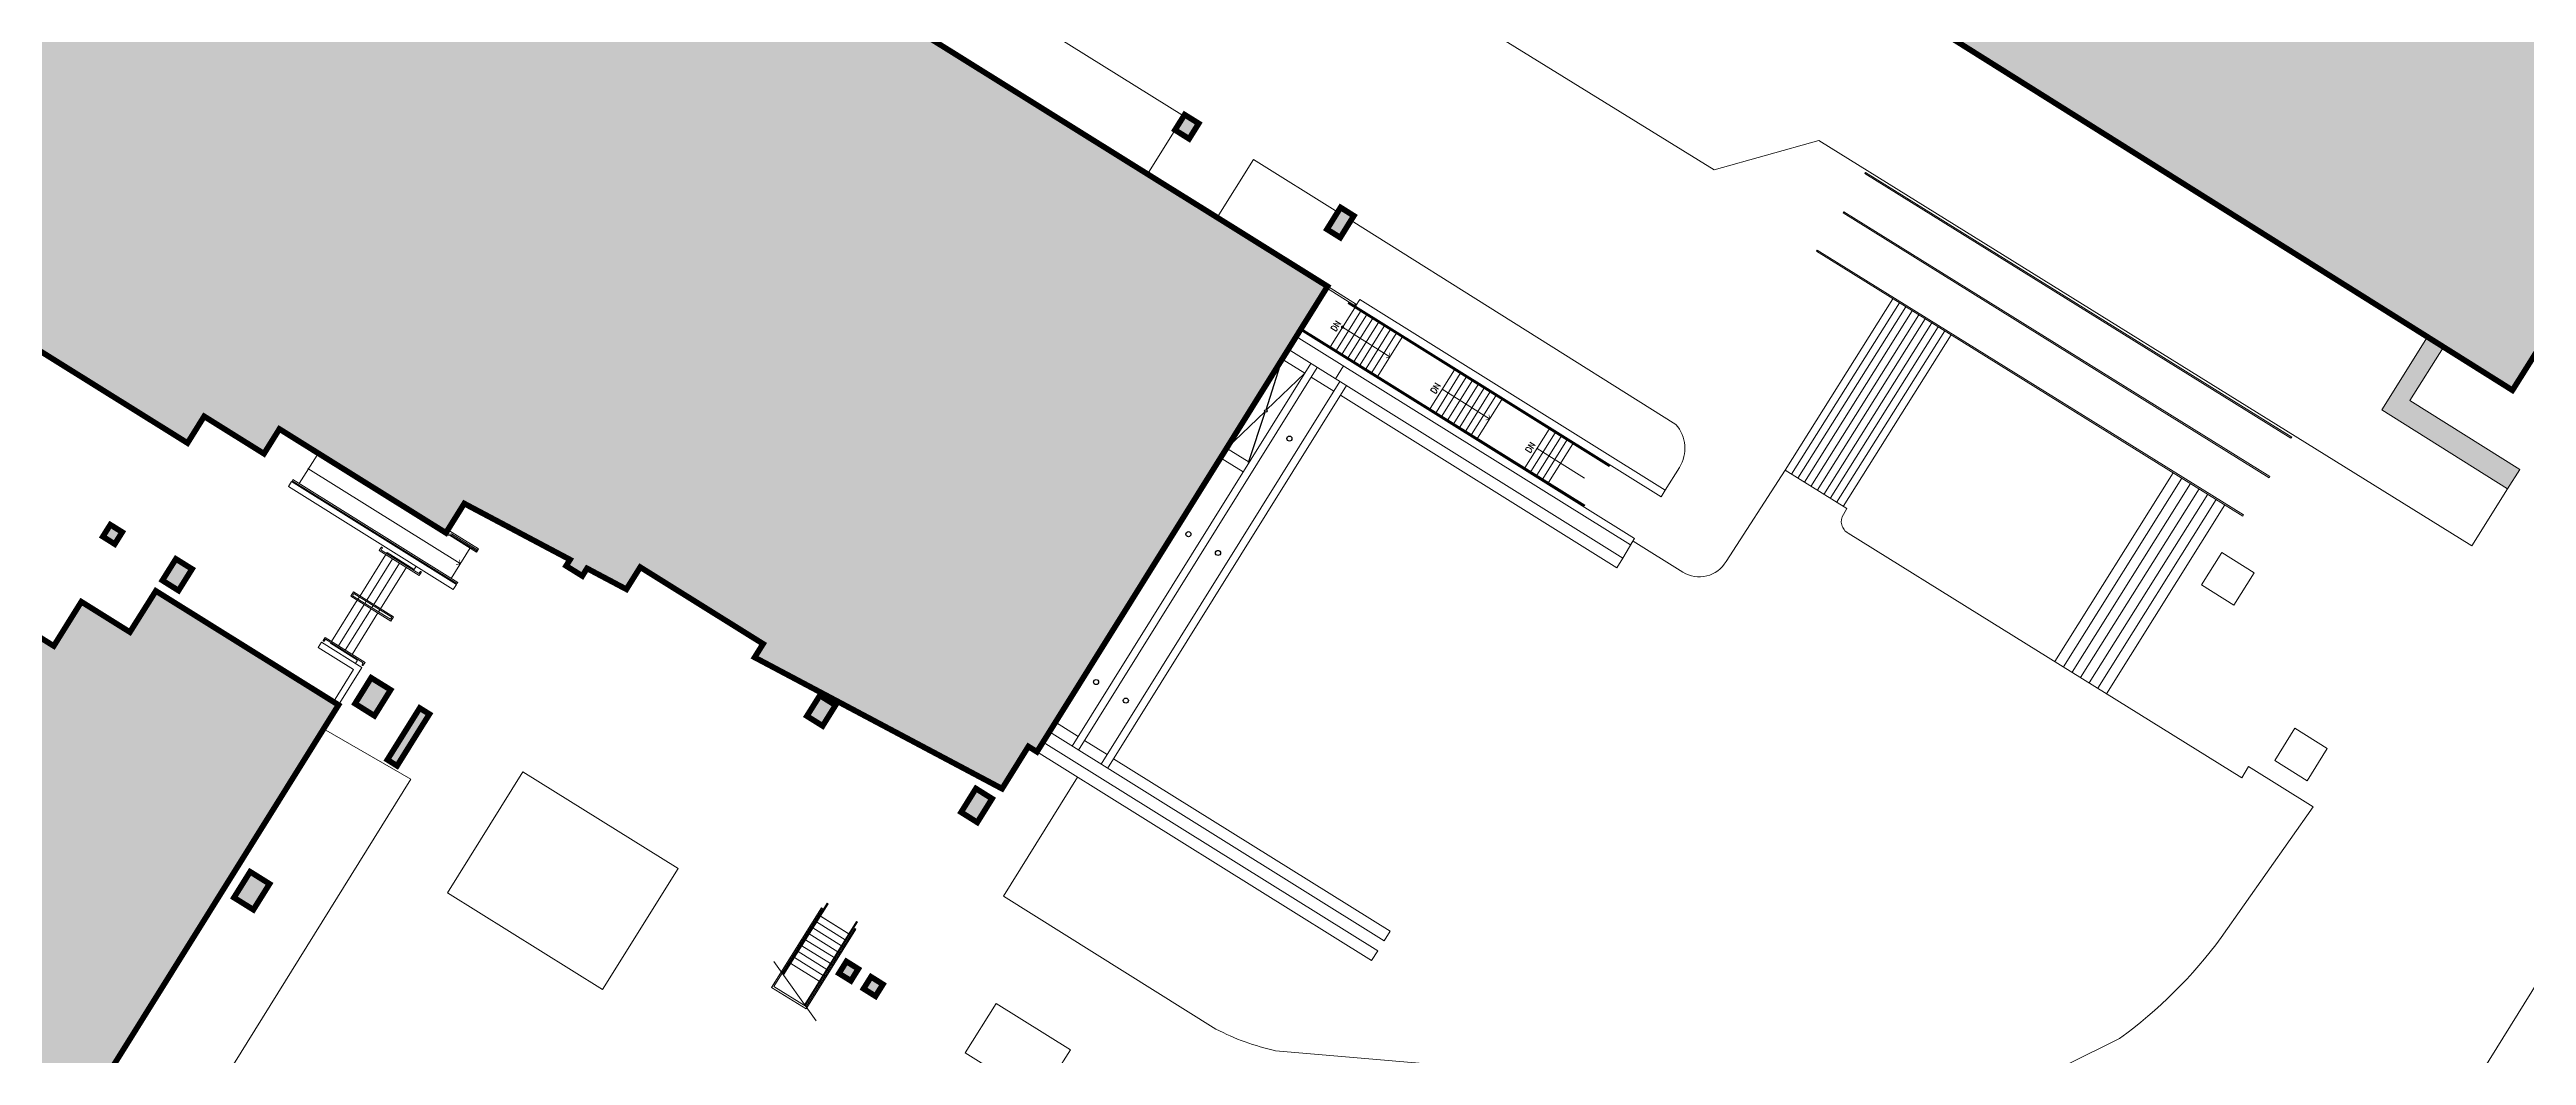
# Model space of a CAD drawing. Header units: feet. Extents: x 6763715 to 6770513, y 1886699 to 1891873.
# Drawn here: x 6765793.5 to 6766118.5, y 1889742.7 to 1889874.7 of the extents above; entities that cross this region are included whole.
import ezdxf

# ---------------------------------------------------------------- set-up
doc = ezdxf.new("R2010")
doc.units = ezdxf.units.FT
doc.header["$LTSCALE"] = 48
doc.header["$MEASUREMENT"] = 0
doc.linetypes.add('PHANTOM2', pattern=[1.25, 0.625, -0.125, 0.125, -0.125, 0.125, -0.125])
doc.layers.get('0').update_dxf_attribs({"lineweight": 0})
for name, color, linetype, lineweight in [('A-FLOR-HRAL', 4, 'Continuous', 0), ('A-FLOR-STRS', 4, 'Continuous', 0), ('C-BLDG-HTCH', 253, 'Continuous', 0), ('C-BLDG-IDEN', 7, 'Continuous', 50), ('C-PROP', 7, 'PHANTOM2', 0), ('L-SITE-WALK', 6, 'Continuous', 0), ('L-SITE-WALL', 32, 'Continuous', 0)]:
    doc.layers.add(name, color=color, linetype=linetype, lineweight=lineweight)
doc.layers.add('AWAJA', color=7, linetype='Continuous')
doc.layers.add('C-BLDG', color=7, linetype='Continuous')
doc.styles.add('Campus_Base_Map_NEW$0$STANDARD', font='arial.ttf', dxfattribs={"height": 3.8})
doc.styles.add('RomanS', font='romans.shx')

# ---------------------------------------------------------------- blocks, each defined once
blk = doc.blocks.new('ARROW3')
at = {"const_width": 1}
for points in [[(1, -0.3), (-3.6, 4.9)], [(1, 0.3), (-3.6, -4.9)]]:
    blk.add_lwpolyline(points, dxfattribs=at)

msp = doc.modelspace()

# ---------------------------------------------------------------- hatches: boundary and pattern name
at = {"layer": 'C-BLDG-HTCH'}
h = msp.add_hatch(color=256, dxfattribs=at)
h.dxf.hatch_style = 1
h.paths.add_polyline_path([(6765790.6, 1889714.27), (6765788.49, 1889710.88), (6765785.94, 1889712.47), (6765788.06, 1889715.86)])
h.paths.add_polyline_path([(6765806.48, 1889739.72), (6765804.37, 1889736.33), (6765801.82, 1889737.92), (6765803.94, 1889741.31)], flags=17)
h.paths.add_polyline_path([(6765917.16, 1889776.35), (6765915.22, 1889773.24), (6765913.1, 1889774.57), (6765915.04, 1889777.68)])
h.paths.add_polyline_path([(6765822.37, 1889765.17), (6765820.25, 1889761.78), (6765817.7, 1889763.37), (6765819.82, 1889766.76)], flags=17)
h.paths.add_polyline_path([(6765838.25, 1889790.63), (6765836.13, 1889787.23), (6765833.59, 1889788.82), (6765835.7, 1889792.21)], flags=17)
h.paths.add_polyline_path([(6765896.62, 1889788.61), (6765894.56, 1889789.89), (6765892.87, 1889787.19), (6765894.93, 1889785.9)], flags=17)
h.paths.add_polyline_path([(6765764.94, 1889730.29), (6765762.82, 1889726.89), (6765760.49, 1889728.35), (6765762.61, 1889731.74)])
edge = h.paths.add_edge_path()
edge.add_arc((6765708.37, 1889763.36), 1.5, 0, 360)
edge = h.paths.add_edge_path(flags=17)
edge.add_arc((6765724.19, 1889788.72), 1.67, 0, 360)
h.paths.add_polyline_path([(6765812.2, 1889806.49), (6765810.43, 1889803.66), (6765808.31, 1889804.99), (6765810.08, 1889807.81)], flags=17)
h.paths.add_polyline_path([(6765801.48, 1889812.3), (6765803.04, 1889811.33), (6765802.06, 1889809.76), (6765800.5, 1889810.74)], flags=17)
h.paths.add_polyline_path([(6765774.33, 1889829.24), (6765773.35, 1889827.68), (6765774.92, 1889826.7), (6765775.89, 1889828.27)], flags=17)
edge = h.paths.add_edge_path(flags=17)
edge.add_arc((6765740.08, 1889814.17), 1.5, 0, 360)
edge = h.paths.add_edge_path(flags=17)
edge.add_arc((6765755.96, 1889839.62), 1.5, 0, 360)
h.paths.add_polyline_path([(6765962.84, 1889849.98), (6765964.62, 1889852.84), (6765962.88, 1889853.93), (6765961.1, 1889851.07)])
h.paths.add_polyline_path([(6765942.42, 1889866.11), (6765941.16, 1889864.1), (6765943.01, 1889862.94), (6765944.27, 1889864.96)], flags=17)
h.paths.add_polyline_path([(6765901.18, 1889892.41), (6765899.41, 1889889.58), (6765897.29, 1889890.91), (6765899.06, 1889893.74)], flags=17)
h.paths.add_polyline_path([(6765784.59, 1889936.09), (6765785.58, 1889935.47), (6765782.4, 1889930.38), (6765781.41, 1889931)], flags=17)
edge = h.paths.add_edge_path()
edge.add_arc((6765819.49, 1889941.42), 1.5, 0, 360)
edge = h.paths.add_edge_path(flags=17)
edge.add_arc((6765851.25, 1889992.33), 1.5, 0, 360)
edge = h.paths.add_edge_path(flags=17)
edge.add_arc((6765867.13, 1890017.78), 1.5, 0, 360)
edge = h.paths.add_edge_path()
edge.add_line((6765759.07, 1889840.82), (6765715.3, 1889770.69))
edge.add_line((6765715.3, 1889770.69), (6765726.26, 1889763.85))
edge.add_line((6765726.26, 1889763.85), (6765723.05, 1889758.7))
edge.add_line((6765723.05, 1889758.7), (6765724.57, 1889758.94))
edge.add_line((6765724.57, 1889758.94), (6765729.46, 1889766.77))
edge.add_line((6765729.46, 1889766.77), (6765736.75, 1889762.22))
edge.add_line((6765736.75, 1889762.22), (6765735.49, 1889760.21))
edge.add_line((6765735.49, 1889760.21), (6765733.93, 1889761.18))
edge.add_line((6765733.93, 1889761.18), (6765733.32, 1889760.21))
edge.add_arc((6765778.01, 1889779.89), 48.83, 203.7617, 234.6487)
edge.add_line((6765749.76, 1889740.06), (6765750.91, 1889741.9))
edge.add_line((6765750.91, 1889741.9), (6765749.9, 1889742.64))
edge.add_line((6765749.9, 1889742.64), (6765750.78, 1889743.84))
edge.add_line((6765750.78, 1889743.84), (6765759, 1889738.71))
edge.add_line((6765759, 1889738.71), (6765765.35, 1889748.89))
edge.add_line((6765765.35, 1889748.89), (6765795.04, 1889730.36))
edge.add_line((6765795.04, 1889730.36), (6765831.42, 1889788.65))
edge.add_line((6765831.42, 1889788.65), (6765807.45, 1889803.61))
edge.add_line((6765807.45, 1889803.61), (6765804.05, 1889798.21))
edge.add_line((6765804.05, 1889798.21), (6765797.68, 1889802.19))
edge.add_line((6765797.68, 1889802.19), (6765794.06, 1889796.39))
edge.add_line((6765794.06, 1889796.39), (6765764.19, 1889815.03))
edge.add_line((6765764.19, 1889815.03), (6765771.6, 1889826.91))
edge.add_line((6765771.6, 1889826.91), (6765766.51, 1889830.09))
edge.add_line((6765766.51, 1889830.09), (6765769.25, 1889834.47))
edge.add_line((6765769.25, 1889834.47), (6765759.07, 1889840.82))
edge = h.paths.add_edge_path()
edge.add_line((6765767.45, 1889854.26), (6765777.63, 1889847.9))
edge.add_line((6765777.63, 1889847.9), (6765778.42, 1889849.18))
edge.add_line((6765778.42, 1889849.18), (6765783.51, 1889846))
edge.add_line((6765783.51, 1889846), (6765781.07, 1889842.08))
edge.add_line((6765781.07, 1889842.08), (6765811.61, 1889823.02))
edge.add_line((6765811.61, 1889823.02), (6765813.79, 1889826.52))
edge.add_line((6765813.79, 1889826.52), (6765821.64, 1889821.62))
edge.add_line((6765821.64, 1889821.62), (6765823.66, 1889824.86))
edge.add_line((6765823.66, 1889824.86), (6765845.51, 1889811.23))
edge.add_line((6765845.51, 1889811.23), (6765847.91, 1889815.08))
edge.add_line((6765847.91, 1889815.08), (6765847.95, 1889815.06))
edge.add_line((6765847.95, 1889815.06), (6765861.79, 1889807.72))
edge.add_line((6765861.79, 1889807.72), (6765861.28, 1889806.9))
edge.add_line((6765861.28, 1889806.9), (6765863.4, 1889805.58))
edge.add_line((6765863.4, 1889805.58), (6765864.02, 1889806.57))
edge.add_line((6765864.02, 1889806.57), (6765864.06, 1889806.55))
edge.add_line((6765864.06, 1889806.55), (6765868.49, 1889804.2))
edge.add_line((6765868.49, 1889804.2), (6765869.19, 1889803.83))
edge.add_line((6765869.19, 1889803.83), (6765871, 1889806.73))
edge.add_line((6765871, 1889806.73), (6765887.12, 1889796.67))
edge.add_line((6765887.12, 1889796.67), (6765886.01, 1889794.89))
edge.add_line((6765886.01, 1889794.89), (6765886.75, 1889794.5))
edge.add_line((6765886.75, 1889794.5), (6765894.78, 1889790.24))
edge.add_line((6765894.78, 1889790.24), (6765918.47, 1889777.66))
edge.add_line((6765918.47, 1889777.66), (6765921.92, 1889783.2))
edge.add_line((6765921.92, 1889783.2), (6765923.05, 1889782.5))
edge.add_line((6765923.05, 1889782.5), (6765947.4, 1889821.5))
edge.add_line((6765947.4, 1889821.5), (6765960.64, 1889842.73))
edge.add_line((6765960.64, 1889842.73), (6765961.17, 1889843.58))
edge.add_line((6765961.17, 1889843.58), (6765945.33, 1889853.47))
edge.add_line((6765945.33, 1889853.47), (6765940.17, 1889856.68))
edge.add_line((6765940.17, 1889856.68), (6765870.61, 1889900.09))
edge.add_line((6765870.61, 1889900.09), (6765875.9, 1889908.58))
edge.add_line((6765875.9, 1889908.58), (6765873.57, 1889910.03))
edge.add_line((6765873.57, 1889910.03), (6765873.19, 1889909.43))
edge.add_line((6765873.19, 1889909.43), (6765867.68, 1889912.88))
edge.add_line((6765867.68, 1889912.88), (6765868.05, 1889913.48))
edge.add_line((6765868.05, 1889913.48), (6765837.51, 1889932.53))
edge.add_line((6765837.51, 1889932.53), (6765837.12, 1889931.9))
edge.add_line((6765837.12, 1889931.9), (6765832.03, 1889935.07))
edge.add_line((6765832.03, 1889935.07), (6765832.42, 1889935.71))
edge.add_line((6765832.42, 1889935.71), (6765822.24, 1889942.06))
edge.add_line((6765822.24, 1889942.06), (6765813.9, 1889928.7))
edge.add_line((6765813.9, 1889928.7), (6765810.51, 1889930.82))
edge.add_line((6765810.51, 1889930.82), (6765811.57, 1889932.51))
edge.add_line((6765811.57, 1889932.51), (6765809.02, 1889934.1))
edge.add_line((6765809.02, 1889934.1), (6765809.44, 1889934.76))
edge.add_line((6765809.44, 1889934.76), (6765802.97, 1889935.87))
edge.add_arc((6765801.36, 1889926.44), 9.57, 80.3099, 134.9558)
edge.add_line((6765794.6, 1889933.21), (6765749.71, 1889888.26))
edge.add_line((6765749.71, 1889888.26), (6765750.72, 1889887.62))
edge.add_line((6765750.72, 1889887.62), (6765751.09, 1889887.99))
edge.add_line((6765751.09, 1889887.99), (6765751.19, 1889887.92))
edge.add_arc((6765767.28, 1889881.27), 17.41, 157.5465, 234.2816)
edge.add_line((6765757.12, 1889867.14), (6765759.7, 1889871.27))
edge.add_line((6765759.7, 1889871.27), (6765768.85, 1889865.56))
edge.add_line((6765768.85, 1889865.56), (6765768.24, 1889864.57))
edge.add_line((6765768.24, 1889864.57), (6765772.3, 1889862.03))
edge.add_line((6765772.3, 1889862.03), (6765767.45, 1889854.26))
edge = h.paths.add_edge_path()
edge.add_line((6765834.84, 1889970.12), (6765838.37, 1889967.91))
edge.add_line((6765838.37, 1889967.91), (6765861.99, 1890005.76))
edge.add_line((6765861.99, 1890005.76), (6765863.84, 1890008.73))
edge.add_line((6765863.84, 1890008.73), (6765872.75, 1890003.17))
edge.add_line((6765872.75, 1890003.17), (6765878.8, 1890012.86))
edge.add_line((6765878.8, 1890012.86), (6765885.16, 1890008.89))
edge.add_line((6765885.16, 1890008.89), (6765890.01, 1890016.66))
edge.add_line((6765890.01, 1890016.66), (6765891, 1890016.05))
edge.add_line((6765891, 1890016.05), (6765890.74, 1890015.62))
edge.add_line((6765890.74, 1890015.62), (6765891.57, 1890015.1))
edge.add_line((6765891.57, 1890015.1), (6765906.06, 1890029.6))
edge.add_arc((6765913.12, 1890022.55), 9.98, 44.8968, 135.0284, ccw=False)
edge.add_line((6765920.19, 1890029.59), (6765932.71, 1890017.08))
edge.add_line((6765932.71, 1890017.08), (6765921.35, 1889998.88))
edge.add_line((6765921.35, 1889998.88), (6765918.8, 1890000.47))
edge.add_line((6765918.8, 1890000.47), (6765915.89, 1889995.8))
edge.add_line((6765915.89, 1889995.8), (6765918.44, 1889994.21))
edge.add_line((6765918.44, 1889994.21), (6765881.82, 1889935.53))
edge.add_line((6765881.82, 1889935.53), (6765851.28, 1889954.59))
edge.add_line((6765851.28, 1889954.59), (6765851.67, 1889955.23))
edge.add_line((6765851.67, 1889955.23), (6765846.58, 1889958.4))
edge.add_line((6765846.58, 1889958.4), (6765846.19, 1889957.77))
edge.add_line((6765846.19, 1889957.77), (6765832.47, 1889966.33))
edge.add_line((6765832.47, 1889966.33), (6765834.84, 1889970.12))
h.paths.add_polyline_path([(6765841.22, 1889784.06), (6765843.34, 1889787.45), (6765842.07, 1889788.24), (6765837.83, 1889781.46), (6765839.1, 1889780.66)], flags=17)
h.paths.add_polyline_path([(6765901.28, 1889752.97), (6765900.3, 1889751.41), (6765901.87, 1889750.43), (6765902.84, 1889751.99)])
h.paths.add_polyline_path([(6765898.05, 1889754.99), (6765897.07, 1889753.42), (6765898.64, 1889752.45), (6765899.61, 1889754.01)])
h.paths.add_polyline_path([(6765748.97, 1889849.34), (6765747.26, 1889850.41), (6765746.2, 1889848.7), (6765747.9, 1889847.64)])
edge = h.paths.add_edge_path(flags=17)
edge.add_line((6765898.58, 1889951.06), (6765893, 1889942.11))
edge.add_line((6765893, 1889942.11), (6765895.12, 1889940.79))
edge.add_line((6765895.12, 1889940.79), (6765899.37, 1889947.6))
edge.add_arc((6765737.68, 1889912.32), 165.5, 12.3087, 13.5351)
edge.add_line((6765898.58, 1889951.06), (6765898.58, 1889951.06))
h = msp.add_hatch(color=256, dxfattribs=at)
h.paths.add_polyline_path([(6766101.25, 1889929.73), (6766036.89, 1889970.14), (6766018.85, 1889941.42), (6766017.56, 1889942.18), (6766017.38, 1889941.9), (6766019.46, 1889940.51), (6766020.31, 1889939.98), (6766020.72, 1889940.63), (6766021.81, 1889939.94), (6766016.95, 1889932.2), (6766015.86, 1889932.88), (6766016.26, 1889933.53), (6766015.42, 1889934.07), (6766013.26, 1889935.34), (6766013.08, 1889935.06), (6766014.33, 1889934.22), (6765996.3, 1889905.5), (6766116.62, 1889829.95), (6766116.79, 1889830.21), (6766157.15, 1889894.49), (6766155.81, 1889895.33), (6766156.5, 1889896.44), (6766176.42, 1889879.35), (6766176.97, 1889879.98), (6766184.59, 1889873.46), (6766182.3, 1889869.81), (6766184.84, 1889868.22), (6766221, 1889925.82), (6766218.46, 1889927.41), (6766215.63, 1889922.97), (6766206.62, 1889926.91), (6766206.69, 1889927.07), (6766152.3, 1889950.86), (6766155.94, 1889956.65), (6766128.84, 1889973.67)])
edge = h.paths.add_edge_path()
edge.add_line((6766105.47, 1889836.95), (6766099.47, 1889827.39))
edge.add_line((6766099.47, 1889827.39), (6766115.98, 1889817.02))
edge.add_line((6766115.98, 1889817.02), (6766117.58, 1889819.56))
edge.add_line((6766117.58, 1889819.56), (6766103.18, 1889828.6))
edge.add_line((6766103.18, 1889828.6), (6766107.59, 1889835.62))

# ---------------------------------------------------------------- linework, layer by layer
at = {"layer": 'A-FLOR-HRAL'}
for p, q in [((6765964.86, 1889840.99), (6765961.04, 1889843.37)), ((6765964.99, 1889841.2), (6765961.18, 1889843.59)), ((6765963.88, 1889841.31), (6765963.95, 1889841.42)), ((6765827.84, 1889822.11), (6765827.76, 1889821.96)), ((6765825.33, 1889818.08), (6765825.42, 1889818.22)), ((6765845.46, 1889810.91), (6765846.21, 1889810.94)), ((6765845.51, 1889811.08), (6765846.25, 1889811.11)), ((6765846.21, 1889810.94), (6765849.6, 1889808.82)), ((6765849.69, 1889808.96), (6765846.25, 1889811.11)), ((6765837.02, 1889809.31), (6765836.77, 1889808.92)), ((6765836.77, 1889808.92), (6765842.02, 1889805.65)), ((6765837.16, 1889809.22), (6765837, 1889808.97)), ((6765837, 1889808.97), (6765841.97, 1889805.88)), ((6765841.97, 1889805.88), (6765842.12, 1889806.12)), ((6765842.02, 1889805.65), (6765842.26, 1889806.03)), ((6765846.96, 1889804.58), (6765847.05, 1889804.73)), ((6765833.39, 1889803.5), (6765833.04, 1889802.93)), ((6765833.04, 1889802.93), (6765838.29, 1889799.66)), ((6765833.26, 1889802.98), (6765833.44, 1889803.27)), ((6765838.23, 1889799.89), (6765833.26, 1889802.98)), ((6765838.64, 1889800.22), (6765833.39, 1889803.5)), ((6765833.44, 1889803.27), (6765838.41, 1889800.17)), ((6765829.41, 1889797.12), (6765829.65, 1889797.51)), ((6765829.65, 1889797.51), (6765834.9, 1889794.23)), ((6765838.41, 1889800.17), (6765838.23, 1889799.89)), ((6765838.29, 1889799.66), (6765838.64, 1889800.22)), ((6765829.55, 1889797.04), (6765829.71, 1889797.28)), ((6765829.71, 1889797.28), (6765834.67, 1889794.18)), ((6765834.9, 1889794.23), (6765834.66, 1889793.85)), ((6765834.67, 1889794.18), (6765834.52, 1889793.94))]:
    msp.add_line(p, q, dxfattribs=at)
for points in [[(6765963.88, 1889841.31), (6765998.1, 1889819.96), (6765998.16, 1889820.06), (6765963.95, 1889841.42)], [(6765964.85, 1889841.29), (6765964.72, 1889841.08)], [(6765827.76, 1889821.96), (6765845.46, 1889810.91)], [(6765845.51, 1889811.08), (6765827.84, 1889822.11)], [(6765825.33, 1889818.08), (6765846.96, 1889804.58)], [(6765847.05, 1889804.73), (6765825.42, 1889818.22)], [(6765849.6, 1889808.82), (6765849.69, 1889808.96)]]:
    msp.add_lwpolyline(points, dxfattribs=at)
msp.add_lwpolyline([(6765957.73, 1889838.07), (6765994.92, 1889814.87), (6765994.85, 1889814.76), (6765957.67, 1889837.97)], close=True, dxfattribs=at)
for centre, start, end in [((6765837.09, 1889809.27), 328.0349, 148.0349), ((6765842.19, 1889806.08), 328.0349, 148.0349), ((6765829.48, 1889797.08), 148.0349, 328.0349), ((6765834.59, 1889793.89), 148.0349, 328.0349)]:
    msp.add_arc(centre, 0.0833, start, end, dxfattribs=at)
at = {"layer": 'A-FLOR-STRS'}
for p, q in [((6765961.55, 1889835.69), (6765964.73, 1889840.78)), ((6765962.33, 1889835.2), (6765965.51, 1889840.3)), ((6765963.11, 1889834.72), (6765966.28, 1889839.81)), ((6765964.79, 1889840.89), (6765964.86, 1889840.99)), ((6765965.57, 1889840.4), (6765965.64, 1889840.51)), ((6765966.35, 1889839.92), (6765966.42, 1889840.02)), ((6765963.14, 1889838.24), (6765969.36, 1889834.35)), ((6765963.89, 1889834.23), (6765967.06, 1889839.32)), ((6765964.66, 1889833.75), (6765967.84, 1889838.84)), ((6765965.44, 1889833.26), (6765968.62, 1889838.35)), ((6765966.22, 1889832.78), (6765969.39, 1889837.87)), ((6765967, 1889832.29), (6765970.17, 1889837.38)), ((6765967.13, 1889839.43), (6765967.19, 1889839.54)), ((6765967.77, 1889831.81), (6765970.95, 1889836.9)), ((6765967.91, 1889838.95), (6765967.97, 1889839.05)), ((6765968.68, 1889838.46), (6765968.75, 1889838.57)), ((6765969.46, 1889837.97), (6765969.53, 1889838.08)), ((6765970.24, 1889837.49), (6765970.3, 1889837.6)), ((6765971.02, 1889837), (6765971.08, 1889837.11)), ((6765961.42, 1889835.48), (6765961.49, 1889835.58)), ((6765962.2, 1889834.99), (6765962.26, 1889835.1)), ((6765962.98, 1889834.51), (6765963.04, 1889834.61)), ((6765963.75, 1889834.02), (6765963.82, 1889834.13)), ((6765964.53, 1889833.54), (6765964.6, 1889833.64)), ((6765965.31, 1889833.05), (6765965.37, 1889833.16)), ((6765966.09, 1889832.57), (6765966.15, 1889832.67)), ((6765966.86, 1889832.08), (6765966.93, 1889832.19)), ((6765967.64, 1889831.6), (6765967.71, 1889831.7)), ((6765974.63, 1889827.53), (6765977.81, 1889832.62)), ((6765975.41, 1889827.04), (6765978.58, 1889832.13)), ((6765976.18, 1889826.56), (6765979.36, 1889831.65)), ((6765976.22, 1889830.07), (6765982.44, 1889826.19)), ((6765976.96, 1889826.07), (6765980.14, 1889831.16)), ((6765977.74, 1889825.59), (6765980.92, 1889830.68)), ((6765977.87, 1889832.73), (6765977.94, 1889832.83)), ((6765978.52, 1889825.1), (6765981.69, 1889830.19)), ((6765978.65, 1889832.24), (6765978.72, 1889832.35)), ((6765979.43, 1889831.76), (6765979.49, 1889831.86)), ((6765980.2, 1889831.27), (6765980.27, 1889831.38)), ((6765980.98, 1889830.78), (6765981.05, 1889830.89)), ((6765981.76, 1889830.3), (6765981.83, 1889830.41)), ((6765974.5, 1889827.32), (6765974.56, 1889827.42)), ((6765975.27, 1889826.83), (6765975.34, 1889826.94)), ((6765979.3, 1889824.62), (6765982.47, 1889829.71)), ((6765980.07, 1889824.13), (6765983.25, 1889829.22)), ((6765980.85, 1889823.65), (6765984.03, 1889828.74)), ((6765982.54, 1889829.81), (6765982.6, 1889829.92)), ((6765983.32, 1889829.33), (6765983.38, 1889829.44)), ((6765984.09, 1889828.84), (6765984.16, 1889828.95)), ((6765976.05, 1889826.35), (6765976.12, 1889826.45)), ((6765976.83, 1889825.86), (6765976.9, 1889825.97)), ((6765977.61, 1889825.38), (6765977.67, 1889825.48)), ((6765978.39, 1889824.89), (6765978.45, 1889825)), ((6765979.16, 1889824.41), (6765979.23, 1889824.51)), ((6765979.94, 1889823.92), (6765980.01, 1889824.03)), ((6765980.72, 1889823.44), (6765980.78, 1889823.54)), ((6765987.07, 1889819.77), (6765990.25, 1889824.86)), ((6765987.85, 1889819.28), (6765991.03, 1889824.37)), ((6765988.63, 1889818.79), (6765991.8, 1889823.88)), ((6765990.31, 1889824.96), (6765990.38, 1889825.07)), ((6765991.09, 1889824.48), (6765991.16, 1889824.58)), ((6765991.87, 1889823.99), (6765991.94, 1889824.1)), ((6765992.65, 1889823.51), (6765992.71, 1889823.61)), ((6765826.26, 1889817.7), (6765828.6, 1889821.44)), ((6765988.66, 1889822.31), (6765994.88, 1889818.43)), ((6765989.4, 1889818.31), (6765992.58, 1889823.4)), ((6765990.18, 1889817.82), (6765993.36, 1889822.91)), ((6765993.43, 1889823.02), (6765993.49, 1889823.13)), ((6765826.11, 1889817.44), (6765826.17, 1889817.55)), ((6765986.94, 1889819.55), (6765987.01, 1889819.66)), ((6765987.72, 1889819.07), (6765987.78, 1889819.17)), ((6765988.49, 1889818.58), (6765988.56, 1889818.69)), ((6765989.27, 1889818.1), (6765989.34, 1889818.2)), ((6765990.05, 1889817.61), (6765990.12, 1889817.72)), ((6765846.2, 1889805.26), (6765848.69, 1889809.25)), ((6765846.04, 1889805), (6765846.11, 1889805.11)), ((6765846.2, 1889805.26), (6765846.2, 1889805.26))]:
    msp.add_line(p, q, dxfattribs=at)
for points, const_width in [([(6765963.08, 1889838.13, 1), (6765963.19, 1889838.32, 1)], 0.217), ([(6765976.2, 1889830.04, 1), (6765976.24, 1889830.11, 1)], 0.0833), ([(6765988.64, 1889822.28, 1), (6765988.68, 1889822.35, 1)], 0.0833)]:
    msp.add_lwpolyline(points, format="xyb", close=True, dxfattribs=dict(at, const_width=const_width))
at = {"layer": 'AWAJA'}
for p, q in [((6765953.13, 1889827.39), (6765955.22, 1889834.04)), ((6765953.18, 1889827.36), (6765958.19, 1889832.19)), ((6765947.95, 1889822.34), (6765952.95, 1889827.11)), ((6765950.82, 1889820.45), (6765953.01, 1889827.08))]:
    msp.add_line(p, q, dxfattribs=at)
for centre, radius in [((6765953.07, 1889827.23), 0.167), ((6765956.17, 1889823.6), 0.333), ((6765942.91, 1889811.06), 0.333), ((6765946.8, 1889808.59), 0.333), ((6765930.8, 1889791.66), 0.333), ((6765934.71, 1889789.22), 0.333)]:
    msp.add_circle(centre, radius, dxfattribs=at)
at = {"layer": 'C-BLDG', "const_width": 0.75}
for points in [[(6765996.3, 1889905.5), (6766116.62, 1889829.95), (6766116.79, 1889830.21), (6766157.15, 1889894.49)], [(6765781.07, 1889842.08), (6765811.61, 1889823.02), (6765813.79, 1889826.52), (6765821.64, 1889821.62), (6765823.66, 1889824.86), (6765845.51, 1889811.23), (6765847.91, 1889815.08), (6765847.95, 1889815.06), (6765861.79, 1889807.72), (6765861.28, 1889806.9), (6765863.4, 1889805.58), (6765864.02, 1889806.57), (6765864.06, 1889806.55), (6765868.49, 1889804.2), (6765869.19, 1889803.83), (6765871, 1889806.73), (6765887.12, 1889796.67), (6765886.01, 1889794.89), (6765886.75, 1889794.5), (6765894.78, 1889790.24), (6765918.47, 1889777.66), (6765921.92, 1889783.2), (6765923.05, 1889782.5), (6765947.4, 1889821.5), (6765960.64, 1889842.73), (6765961.17, 1889843.58), (6765945.33, 1889853.47), (6765940.17, 1889856.68), (6765870.61, 1889900.09)], [(6765765.35, 1889748.89), (6765795.04, 1889730.36), (6765831.42, 1889788.65), (6765807.45, 1889803.61), (6765804.05, 1889798.21), (6765797.68, 1889802.19), (6765794.06, 1889796.39), (6765764.19, 1889815.03)], [(6765841.22, 1889784.06), (6765843.34, 1889787.45), (6765842.07, 1889788.24), (6765837.83, 1889781.46), (6765839.1, 1889780.66), (6765841.22, 1889784.06)]]:
    msp.add_lwpolyline(points, dxfattribs=at)
at = {"layer": 'C-BLDG', "elevation": 0}
msp.add_lwpolyline([(6765996.3, 1889905.5), (6766116.62, 1889829.95), (6766116.79, 1889830.21), (6766157.15, 1889894.49)], dxfattribs=at)
at = {"layer": 'C-BLDG', "const_width": 0.75}
for points in [[(6765942.42, 1889866.11), (6765941.16, 1889864.1), (6765943.01, 1889862.94), (6765944.27, 1889864.96)], [(6765962.84, 1889849.98), (6765964.62, 1889852.84), (6765962.88, 1889853.93), (6765961.1, 1889851.07)], [(6765801.48, 1889812.3), (6765803.04, 1889811.33), (6765802.06, 1889809.76), (6765800.5, 1889810.74)], [(6765812.2, 1889806.49), (6765810.43, 1889803.66), (6765808.31, 1889804.99), (6765810.08, 1889807.81)], [(6765838.25, 1889790.63), (6765836.13, 1889787.23), (6765833.59, 1889788.82), (6765835.7, 1889792.21)], [(6765896.62, 1889788.61), (6765894.56, 1889789.89), (6765892.87, 1889787.19), (6765894.93, 1889785.9)], [(6765917.16, 1889776.35), (6765915.22, 1889773.24), (6765913.1, 1889774.57), (6765915.04, 1889777.68)], [(6765822.37, 1889765.17), (6765820.25, 1889761.78), (6765817.7, 1889763.37), (6765819.82, 1889766.76)], [(6765898.05, 1889754.99), (6765897.07, 1889753.42), (6765898.64, 1889752.45), (6765899.61, 1889754.01)], [(6765901.28, 1889752.97), (6765900.3, 1889751.41), (6765901.87, 1889750.43), (6765902.84, 1889751.99)]]:
    msp.add_lwpolyline(points, close=True, dxfattribs=at)
at = {"layer": 'C-PROP', "ltscale": 0.02, "const_width": 6, "elevation": -178.8}
msp.add_lwpolyline([(6769012.67, 1888295.37, 0.136105), (6767938.83, 1887977.76, -0.282387), (6765535.01, 1887963.21), (6765125.2, 1887960.53), (6765008.26, 1888061.18), (6763829.05, 1890965.33), (6763828.78, 1890985.96), (6763983.43, 1891051.43), (6764153.83, 1890819.55), (6764199.85, 1890842), (6764151.8, 1891122.84, -0.016472), (6764351.86, 1891197.56, -0.000343), (6765614.04, 1891619.04, -0.151573), (6766084.72, 1891639.02, -0.00004), (6767109.8, 1891365.37), (6767424.22, 1891242.17)], format="xyb", dxfattribs=at)
at = {"layer": 'L-SITE-WALK', "lineweight": 0}
for p, q in [((6766011.88, 1889858.89), (6766025.64, 1889862.74)), ((6766025.64, 1889862.74), (6766111.28, 1889809.53)), ((6766031.65, 1889858.38), (6766031.74, 1889858.52)), ((6766028.8, 1889853.22), (6766028.89, 1889853.36)), ((6766025.32, 1889848.19), (6766025.41, 1889848.33)), ((6766087.57, 1889823.64), (6766087.66, 1889823.78)), ((6765827.41, 1889819.66), (6765847.38, 1889807.2)), ((6766084.72, 1889818.47), (6766084.81, 1889818.62)), ((6766111.28, 1889809.53), (6766115.98, 1889817.02)), ((6765845.77, 1889811.65), (6765849.8, 1889809.14)), ((6765845.99, 1889810.93), (6765849.54, 1889808.72)), ((6766081.24, 1889813.44), (6766081.33, 1889813.58)), ((6765837.62, 1889808.39), (6765834.24, 1889802.97)), ((6765835.14, 1889802.41), (6765838.52, 1889807.83)), ((6765836.04, 1889801.84), (6765839.43, 1889807.27)), ((6765837.78, 1889808.64), (6765837.71, 1889808.53)), ((6765837.72, 1889808.54), (6765837.71, 1889808.53)), ((6765837.78, 1889808.64), (6765841.33, 1889806.42)), ((6765838.61, 1889807.97), (6765838.68, 1889808.08)), ((6765838.61, 1889807.97), (6765838.62, 1889807.98)), ((6765839.51, 1889807.41), (6765839.58, 1889807.51)), ((6765839.51, 1889807.41), (6765839.52, 1889807.42)), ((6765849.54, 1889808.72), (6765849.8, 1889809.14)), ((6766001.22, 1889810.16), (6765999.92, 1889807.91)), ((6765836.94, 1889801.28), (6765840.33, 1889806.71)), ((6765840.41, 1889806.85), (6765840.48, 1889806.95)), ((6765840.42, 1889806.85), (6765840.42, 1889806.85)), ((6765841.33, 1889806.42), (6765841.59, 1889806.85)), ((6765833.88, 1889802.4), (6765830.5, 1889796.98)), ((6765831.4, 1889796.42), (6765834.79, 1889801.84)), ((6765832.3, 1889795.86), (6765835.69, 1889801.28)), ((6765833.2, 1889795.29), (6765836.59, 1889800.72)), ((6765834.15, 1889802.83), (6765833.97, 1889802.54)), ((6765834.87, 1889801.98), (6765835.05, 1889802.26)), ((6765835.78, 1889801.42), (6765835.95, 1889801.7)), ((6765836.68, 1889800.86), (6765836.85, 1889801.14)), ((6765830.35, 1889796.74), (6765830.41, 1889796.84)), ((6765830.35, 1889796.74), (6765833.9, 1889794.52)), ((6765831.32, 1889796.28), (6765831.25, 1889796.17)), ((6765832.22, 1889795.72), (6765832.15, 1889795.61)), ((6765833.12, 1889795.15), (6765833.05, 1889795.05)), ((6765833.9, 1889794.52), (6765833.64, 1889794.09)), ((6765840.92, 1889778.89), (6765829.46, 1889785.51)), ((6765889.73, 1889753.33), (6765895.53, 1889762.64)), ((6765889.8, 1889753.22), (6765895.64, 1889762.57)), ((6765895.53, 1889762.64), (6765895.64, 1889762.57)), ((6765895.53, 1889762.64), (6765895.64, 1889762.57)), ((6765892.58, 1889749.32), (6765899.39, 1889760.23)), ((6765892.66, 1889749.21), (6765899.49, 1889760.17)), ((6765892.92, 1889758.77), (6765893.06, 1889758.68)), ((6765893.17, 1889758.61), (6765896.92, 1889756.27)), ((6765893.41, 1889759.55), (6765893.55, 1889759.46)), ((6765893.66, 1889759.39), (6765897.4, 1889757.05)), ((6765893.89, 1889760.32), (6765894.03, 1889760.23)), ((6765894.14, 1889760.17), (6765897.89, 1889757.83)), ((6765894.38, 1889761.1), (6765894.52, 1889761.01)), ((6765898.62, 1889758.45), (6765894.38, 1889761.1)), ((6765894.63, 1889760.95), (6765898.37, 1889758.61)), ((6765898.48, 1889758.54), (6765898.62, 1889758.45)), ((6765899.49, 1889760.17), (6765899.39, 1889760.23)), ((6765890.98, 1889755.66), (6765891.12, 1889755.57)), ((6765891.23, 1889755.5), (6765894.98, 1889753.16)), ((6765891.47, 1889756.43), (6765891.61, 1889756.35)), ((6765891.71, 1889756.28), (6765895.46, 1889753.94)), ((6765891.95, 1889757.21), (6765892.09, 1889757.12)), ((6765892.2, 1889757.06), (6765895.95, 1889754.72)), ((6765892.44, 1889757.99), (6765892.58, 1889757.9)), ((6765892.69, 1889757.84), (6765896.43, 1889755.5)), ((6765896.54, 1889755.43), (6765896.68, 1889755.34)), ((6765897.02, 1889756.21), (6765897.16, 1889756.12)), ((6765897.51, 1889756.99), (6765897.65, 1889756.9)), ((6765897.99, 1889757.76), (6765898.14, 1889757.68)), ((6765888.55, 1889754.98), (6765894.1, 1889747.19)), ((6765890.5, 1889754.88), (6765890.64, 1889754.79)), ((6765890.74, 1889754.72), (6765894.49, 1889752.39)), ((6765894.6, 1889752.32), (6765894.74, 1889752.23)), ((6765895.08, 1889753.1), (6765895.22, 1889753.01)), ((6765895.57, 1889753.88), (6765895.71, 1889753.79)), ((6765896.05, 1889754.65), (6765896.19, 1889754.57)), ((6765917.68, 1889749.48), (6765913.63, 1889742.98)), ((6765917.68, 1889749.48), (6765927.46, 1889743.4)), ((6765923.36, 1889736.93), (6765913.63, 1889742.98)), ((6765927.46, 1889743.4), (6765923.36, 1889736.93))]:
    msp.add_line(p, q, dxfattribs=at)
for points in [[(6766014.33, 1889934.22), (6765997.16, 1889945.11, 0.21137), (6765994.23, 1889945.55, 0.078087), (6765980.38, 1889934.47, 0.191269), (6765971.92, 1889907.29, 0.095887), (6765974.59, 1889884.54), (6765973.42, 1889882.67), (6766011.88, 1889858.89)], [(6766005.48, 1889816.83), (6766007.35, 1889819.83, 0.333639), (6766006.86, 1889825.44), (6765964.25, 1889852.24)], [(6766001.27, 1889810.13), (6766007.8, 1889806.07, 0.421737), (6766013.45, 1889807.46), (6766021.19, 1889819.46), (6766029.31, 1889814.41), (6766028.84, 1889813.66, 0.428065), (6766029.48, 1889811.19), (6766048.32, 1889799.47), (6766081.13, 1889779.07), (6766081.99, 1889780.56), (6766090.46, 1889775.26), (6766078.41, 1889758.13, -0.076387), (6766065.09, 1889744.86, 0.012046), (6766049.65, 1889736.97, -0.151622), (6766043.09, 1889735.66), (6765954.35, 1889743.27, -0.064459), (6765946.53, 1889746.11), (6765918.66, 1889763.57), (6765928.36, 1889779.18)], [(6765840.92, 1889778.89), (6765797.16, 1889708.51, -0.31701), (6765792.28, 1889706.45), (6765772.66, 1889718.65), (6765770.21, 1889718.27)], [(6766162.29, 1889618.93, 0.041069), (6766069.02, 1889670.31), (6766121.98, 1889755.54)]]:
    msp.add_lwpolyline(points, format="xyb", dxfattribs=at)
for points in [[(6765942.42, 1889865.86), (6765906.15, 1889888.49), (6765901.4, 1889880.88)], [(6765941.16, 1889864.1), (6765937.55, 1889858.32)], [(6765962.51, 1889853.33), (6765951.45, 1889860.23), (6765946.69, 1889852.61)], [(6766087.57, 1889823.64), (6766031.65, 1889858.38)], [(6766087.66, 1889823.78), (6766031.74, 1889858.52)], [(6766084.72, 1889818.47), (6766028.8, 1889853.22)], [(6766084.81, 1889818.62), (6766028.89, 1889853.36)], [(6766081.24, 1889813.44), (6766025.32, 1889848.19)], [(6766081.33, 1889813.58), (6766025.41, 1889848.33)], [(6766021.19, 1889819.46), (6766035.35, 1889841.96)], [(6766022.04, 1889818.93), (6766036.2, 1889841.43)], [(6766022.88, 1889818.4), (6766037.05, 1889840.9)], [(6766023.73, 1889817.87), (6766037.89, 1889840.37)], [(6766024.58, 1889817.33), (6766038.74, 1889839.85)], [(6766025.42, 1889816.8), (6766039.59, 1889839.32)], [(6766026.27, 1889816.27), (6766040.44, 1889838.79)], [(6766027.12, 1889815.74), (6766041.29, 1889838.26)], [(6766027.96, 1889815.2), (6766042.14, 1889837.73)], [(6766028.81, 1889814.67), (6766042.99, 1889837.21)], [(6766072.12, 1889819.11), (6766056.58, 1889794.34)], [(6766073.25, 1889818.41), (6766057.71, 1889793.64)], [(6766074.38, 1889817.7), (6766058.84, 1889792.93)], [(6766075.51, 1889817), (6766059.97, 1889792.23)], [(6766076.64, 1889816.3), (6766061.1, 1889791.53)], [(6766077.77, 1889815.6), (6766062.23, 1889790.83)], [(6766078.9, 1889814.9), (6766063.36, 1889790.12)], [(6765845.71, 1889764), (6765855.61, 1889779.88), (6765875.97, 1889767.17), (6765866.07, 1889751.31), (6765845.71, 1889764)], [(6765892.87, 1889748.92), (6765899.29, 1889759.21)]]:
    msp.add_lwpolyline(points, dxfattribs=at)
for points in [[(6766075.85, 1889804.41), (6766078.51, 1889808.65), (6766082.75, 1889806), (6766080.09, 1889801.76)], [(6766085.43, 1889781.36), (6766088.08, 1889785.6), (6766092.32, 1889782.94), (6766089.67, 1889778.71)]]:
    msp.add_lwpolyline(points, close=True, dxfattribs=at)
at = {"layer": 'L-SITE-WALL'}
for p, q in [((6765927.65, 1889783.24), (6765958.98, 1889833.46)), ((6765955.22, 1889834.04), (6765958.19, 1889832.19)), ((6765956.01, 1889835.32), (6765999.92, 1889807.91)), ((6765928.49, 1889782.71), (6765959.83, 1889832.93)), ((6765931.46, 1889780.86), (6765962.8, 1889831.08)), ((6765932.31, 1889780.33), (6765963.65, 1889830.55)), ((6765959.04, 1889831.66), (6765962.01, 1889829.81)), ((6765962.22, 1889831.44), (6765963.28, 1889833.14)), ((6765962.86, 1889829.28), (6765999.13, 1889806.64)), ((6765947.13, 1889821.08), (6765950.1, 1889819.23)), ((6765947.93, 1889822.35), (6765950.89, 1889820.5)), ((6765824.84, 1889817.3), (6765825.26, 1889817.97)), ((6765824.84, 1889817.3), (6765846.47, 1889803.8)), ((6765825.26, 1889817.97), (6765846.89, 1889804.47)), ((6765846.47, 1889803.8), (6765846.89, 1889804.47)), ((6765829.18, 1889796.87), (6765828.76, 1889796.2)), ((6765833.39, 1889793.31), (6765828.76, 1889796.2)), ((6765829.18, 1889796.87), (6765834.48, 1889793.56)), ((6765833.39, 1889793.31), (6765830.75, 1889789.07)), ((6765831.38, 1889788.59), (6765834.48, 1889793.56)), ((6765924.68, 1889785.1), (6765968.58, 1889757.7)), ((6765925.47, 1889786.37), (6765928.44, 1889784.52)), ((6765921.92, 1889783.2), (6765966.96, 1889755.1)), ((6765923.85, 1889783.77), (6765967.76, 1889756.37)), ((6765929.29, 1889783.99), (6765932.26, 1889782.13)), ((6765933.11, 1889781.6), (6765969.38, 1889758.97))]:
    msp.add_line(p, q, dxfattribs=at)
at = {"layer": 'L-SITE-WALL', "lineweight": 0}
for points in [[(6765964.86, 1889840.99), (6766004.95, 1889815.98), (6766005.48, 1889816.83), (6765965.39, 1889841.84)], [(6765957.07, 1889837.01), (6766000.91, 1889809.66), (6766001.44, 1889810.5), (6765957.6, 1889837.86)]]:
    msp.add_lwpolyline(points, close=True, dxfattribs=at)
for points in [[(6766105.47, 1889836.95), (6766099.47, 1889827.39), (6766115.98, 1889817.02), (6766117.58, 1889819.56), (6766103.18, 1889828.6), (6766107.59, 1889835.62)], [(6765999.13, 1889806.64), (6765999.92, 1889807.91)], [(6765889.52, 1889753.62), (6765894.77, 1889762.04), (6765888.24, 1889751.57), (6765892.76, 1889748.75), (6765892.87, 1889748.92), (6765899.29, 1889759.21), (6765899.15, 1889759.3), (6765892.76, 1889749.07), (6765888.52, 1889751.71), (6765894.91, 1889761.95), (6765894.77, 1889762.04)], [(6765968.58, 1889757.7), (6765969.38, 1889758.97)], [(6765966.96, 1889755.1), (6765967.76, 1889756.37)]]:
    msp.add_lwpolyline(points, dxfattribs=at)

# ---------------------------------------------------------------- block references
at = {"layer": 'A-FLOR-STRS', "xscale": 0.08333333333333331, "yscale": 0.08333333333333331, "zscale": 0.08333333333333331, "rotation": 328.0348977669929}
for p in [(6765969.32, 1889834.38), (6765982.39, 1889826.22)]:
    msp.add_blockref('ARROW3', p, dxfattribs=at)
at = {"layer": 'L-SITE-WALK', "xscale": 0.08333333333333336, "yscale": 0.08333333333333336, "zscale": 0.08333333333333336, "rotation": 328.0348977609637}
msp.add_blockref('ARROW3', (6765847.32, 1889807.23), dxfattribs=at)

# ---------------------------------------------------------------- texts
at = {"layer": 'A-FLOR-STRS', "style": 'RomanS', "width": 0.9}
for p in [(6765962.24, 1889837.57), (6765975.31, 1889829.41), (6765987.76, 1889821.64)]:
    msp.add_text('DN', height=0.833, rotation=58.0349, dxfattribs=at).set_placement(p)
at = {"layer": 'C-BLDG-IDEN', "insert": (6765803.35, 1889889.93), "char_height": 34, "width": 2422.9802, "attachment_point": 1, "rotation": 360, "style": 'Campus_Base_Map_NEW$0$STANDARD'}
msp.add_mtext('SB', dxfattribs=at)

doc.saveas('drawing.dxf')
